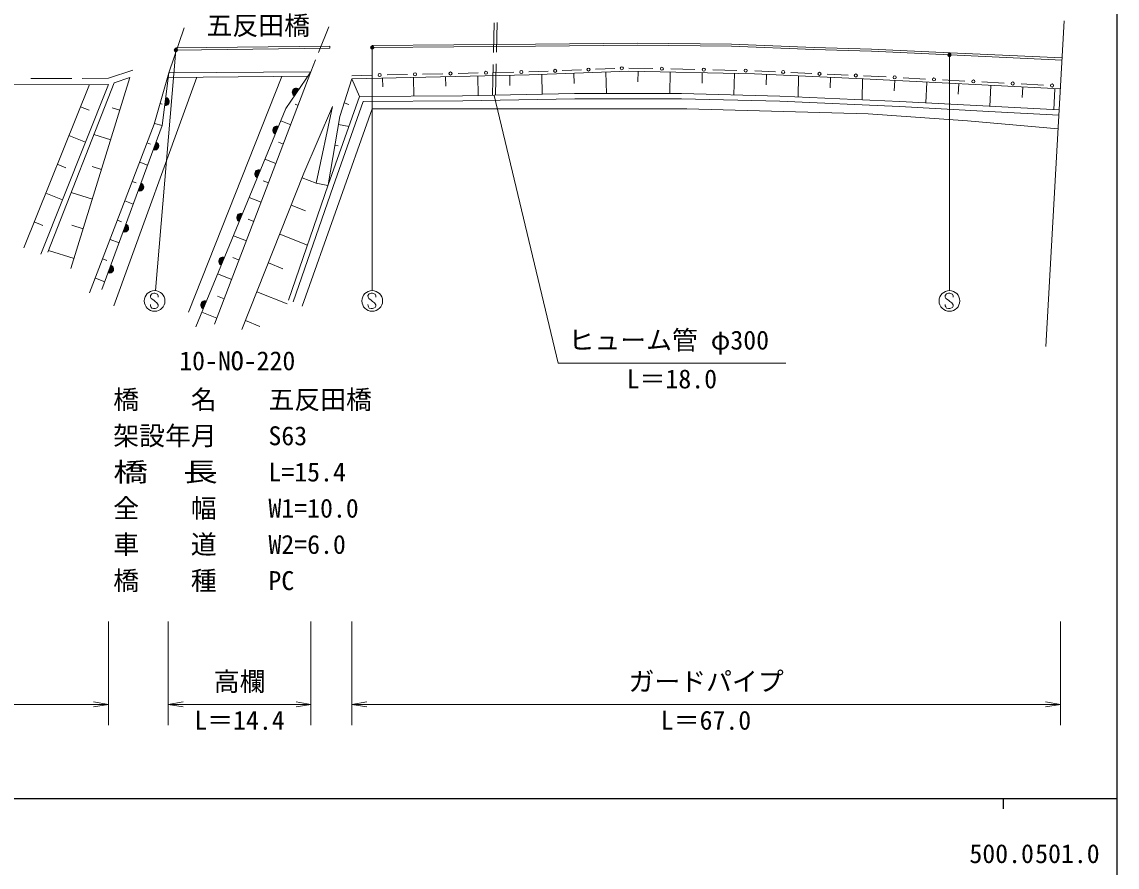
# Model space of a CAD drawing. Units: millimetres, scale not verified. Extents: x 40000 to 680000, y 20000 to 380000.
# Drawn here: x 473151 to 579000, y 198357 to 280063 of the extents above; entities that cross this region are included whole.
import ezdxf
from ezdxf.enums import TextEntityAlignment as Align

# ---------------------------------------------------------------- set-up
doc = ezdxf.new("R2010")
doc.units = ezdxf.units.MM
doc.header["$LTSCALE"] = 1000
for name, color, linetype, lineweight in [('M-BGD', 7, 'Continuous', 13), ('M-BMK-SRVR', 3, 'Continuous', 13), ('M-STR-STR3', 7, 'Continuous', 13), ('M-STR-STRC', 7, 'Continuous', 13), ('M-TTL-BAND', 7, 'Continuous', 25)]:
    doc.layers.add(name, color=color, linetype=linetype, lineweight=lineweight)
doc.layers.add('M-STR-STR1', color=1, linetype='Continuous')
doc.styles.add('ＭＳ ゴシック', font='')
doc.styles.get('ＭＳ ゴシック').set_extended_font_data('MS Gothic')

# ---------------------------------------------------------------- blocks, each defined once
blk = doc.blocks.new('filled_dot')
at = {"color": 0, "linetype": 'Continuous', "lineweight": -2, "const_width": 1.25}
blk.add_lwpolyline([(-0.625, 0, 1), (0.625, 0, 1)], format="xyb", close=True, dxfattribs=at)
blk = doc.blocks.new('open_arrow')
at = {"color": 0, "linetype": 'Continuous', "lineweight": -2}
blk.add_lwpolyline([(7.5, 1.25), (0, 0), (7.5, -1.25)], dxfattribs=at)

msp = doc.modelspace()

# ---------------------------------------------------------------- linework, layer by layer
at = {"layer": 'M-BGD'}
for p, q in [((488849, 279480), (487349, 275143)), ((502803, 279583), (501830, 277110)), ((518796, 279981), (518723, 277096)), ((519097, 280006), (519024, 277129)), ((488028, 277543), (502896, 277725)), ((488030, 277343), (488028, 277543)), ((502899, 277525), (488030, 277343)), ((502896, 277725), (502899, 277525)), ((507006, 277786), (522783, 277917)), ((507006, 277786), (507008, 277586)), ((507008, 277586), (522785, 277717)), ((522783, 277917), (532613, 278012)), ((522785, 277717), (532613, 277812)), ((532613, 278012), (541747, 277917)), ((532613, 277812), (541742, 277717)), ((541742, 277717), (549705, 277401)), ((541747, 277917), (549712, 277601)), ((549705, 277401), (555267, 277243)), ((549712, 277601), (555275, 277443)), ((555275, 277443), (562861, 277063)), ((501542, 276380), (501090, 275230)), ((555267, 277243), (562851, 276864)), ((562851, 276864), (573677, 276377)), ((562861, 277063), (573688, 276577)), ((481528, 274615), (483870, 275407)), ((487349, 275143), (501090, 275230)), ((491774, 250854), (501090, 275230)), ((498663, 271704), (501090, 275230)), ((518695, 275953), (518620, 272983)), ((518996, 276008), (518920, 272989)), ((522159, 275235), (524000, 275305)), ((531825, 275304), (522168, 274935)), ((525380, 275358), (527221, 275428)), ((528601, 275481), (530442, 275552)), ((529596, 275219), (529641, 273138)), ((531823, 275604), (534137, 275554)), ((543962, 275040), (531825, 275304)), ((532713, 275285), (532691, 274285)), ((535767, 273138), (535812, 275218)), ((535873, 275516), (538187, 275466)), ((539922, 275428), (542237, 275378)), ((543972, 275340), (545978, 275247)), ((474001, 274581), (477986, 274599)), ((482058, 274161), (475656, 257795)), ((483580, 274676), (477895, 256216)), ((478975, 274603), (481528, 274615)), ((482041, 252628), (490061, 274711)), ((482058, 274161), (483580, 274676)), ((485945, 270180), (487349, 275143)), ((486705, 270044), (487349, 275143)), ((487291, 274684), (500805, 274816)), ((489255, 251996), (498261, 274791)), ((505034, 274564), (503881, 270934)), ((505027, 274864), (506985, 274906)), ((522168, 274935), (505034, 274564)), ((505034, 274564), (505787, 272851)), ((508003, 274628), (508021, 273794)), ((508454, 274938), (510412, 274980)), ((511042, 272891), (511003, 274693)), ((511880, 275012), (513838, 275054)), ((514102, 274760), (514122, 273855)), ((515306, 275086), (517264, 275129)), ((517201, 274827), (517242, 272956)), ((518733, 275161), (520691, 275203)), ((520300, 274894), (520322, 273917)), ((523399, 274982), (523441, 273077)), ((526497, 275101), (526519, 274101)), ((538911, 275150), (538890, 274150)), ((542011, 275083), (541966, 273010)), ((554490, 274549), (543962, 275040)), ((545109, 274987), (545088, 273987)), ((547483, 275176), (549489, 275083)), ((548207, 274842), (548163, 272819)), ((550994, 275012), (553000, 274919)), ((551305, 274697), (551283, 273697)), ((554402, 274553), (554358, 272545)), ((573518, 273578), (554490, 274549)), ((554504, 274848), (556679, 274737)), ((557507, 274395), (557456, 273396)), ((558310, 274654), (560485, 274543)), ((560501, 272244), (560603, 274237)), ((562116, 274460), (564290, 274349)), ((565921, 274266), (568096, 274155)), ((457883, 273908), (481518, 274015)), ((479675, 274007), (473331, 258226)), ((481518, 274015), (474967, 257623)), ((515749, 272927), (526573, 273138)), ((526573, 273138), (536914, 273138)), ((536914, 273138), (546411, 272897)), ((563699, 274079), (563648, 273080)), ((566795, 273921), (566691, 271899)), ((569727, 274071), (571902, 273961)), ((569891, 273763), (569840, 272764)), ((572987, 273605), (572883, 271575)), ((486510, 272177), (486712, 272120)), ((499803, 272007), (499549, 272104)), ((502753, 264312), (505787, 272851)), ((503225, 264147), (506141, 272353)), ((504756, 272091), (504295, 272238)), ((505787, 272851), (515749, 272927)), ((506141, 272353), (515756, 272427)), ((515756, 272427), (526578, 272638)), ((526578, 272638), (536908, 272638)), ((536908, 272638), (546394, 272397)), ((546394, 272397), (557964, 271885)), ((546411, 272897), (557989, 272384)), ((557989, 272384), (566642, 271902)), ((478813, 271861), (479648, 271526)), ((482615, 271542), (481889, 271765)), ((489961, 250583), (498663, 271704)), ((500235, 252569), (506990, 271665)), ((500405, 265424), (503182, 271875)), ((503182, 271875), (501601, 264484)), ((506990, 271665), (537426, 271665)), ((537426, 271665), (554951, 271160)), ((554951, 271160), (564543, 270503)), ((557964, 271885), (566615, 271402)), ((566615, 271402), (573374, 271048)), ((566642, 271902), (573402, 271547)), ((479698, 253856), (485945, 270180)), ((480888, 254190), (486705, 270044)), ((486705, 270044), (485966, 270253)), ((498164, 270493), (499137, 270121)), ((503881, 270934), (502753, 264312)), ((504778, 269964), (503746, 270140)), ((564543, 270503), (573298, 269712)), ((479289, 268437), (477694, 269078)), ((480107, 269175), (481732, 268675)), ((485251, 268366), (485580, 268240)), ((498423, 268252), (497951, 268433)), ((503722, 268068), (503402, 268122)), ((497709, 266384), (496639, 266793)), ((476575, 266294), (477410, 265959)), ((480849, 265808), (479939, 266088)), ((485297, 266207), (484537, 266498)), ((483822, 264630), (484182, 264493)), ((494423, 250341), (500405, 265424)), ((496995, 264516), (496479, 264713)), ((500235, 264994), (501601, 264484)), ((479966, 262941), (477916, 263572)), ((498910, 253175), (502753, 264312)), ((499382, 253012), (503225, 264147)), ((501601, 264484), (502725, 264232)), ((475456, 263511), (477062, 262865)), ((483107, 262762), (483919, 262452)), ((496281, 262648), (495115, 263093)), ((499181, 262338), (500575, 261785)), ((474337, 260728), (475172, 260392)), ((479083, 260073), (477989, 260410)), ((482392, 260895), (482774, 260748)), ((495567, 260779), (495007, 260993)), ((494853, 258911), (493591, 259394)), ((500744, 258491), (498075, 259549)), ((481677, 259027), (482541, 258696)), ((478200, 257206), (475724, 257969)), ((494139, 257043), (493535, 257274)), ((480962, 257159), (481363, 257005)), ((496969, 256760), (498363, 256207)), ((480248, 255291), (481163, 254940)), ((493425, 255175), (492067, 255694)), ((492711, 253307), (492063, 253554)), ((495863, 253972), (498785, 252813)), ((491997, 251438), (490543, 251994)), ((494757, 251183), (496151, 250630))]:
    msp.add_line(p, q, dxfattribs=at)
for centre in [(514572, 275070), (517999, 275145), (521425, 275219), (524690, 275332), (527911, 275455), (531132, 275578), (535005, 275535), (539055, 275447), (543105, 275359), (546731, 275211), (507719, 274922), (511146, 274996), (550241, 275047), (553752, 274883), (557495, 274696), (561300, 274501), (565106, 274307), (568912, 274113), (572717, 273919)]:
    msp.add_circle(centre, 150, dxfattribs=at)
for centre, radius, start, end in [((499683, 273260), 400, 56.73857, 236.73857), ((499683, 273260), 400, 56.73857, 236.73857), ((499683, 273260), 350, 56.73857, 236.73857), ((499683, 273260), 300, 56.73857, 236.73857), ((499683, 273260), 250, 56.73857, 236.73857), ((499683, 273260), 200, 56.73857, 236.73857), ((499683, 273260), 150, 56.73857, 236.73857), ((499683, 273260), 100, 56.73857, 236.73857), ((499683, 273260), 50, 56.73857, 236.73857), ((486998, 272364), 400, 262.79845, 82.79845), ((486998, 272364), 400, 262.79845, 82.79845), ((486998, 272364), 350, 262.79845, 82.79845), ((486998, 272364), 300, 262.79845, 82.79845), ((486998, 272364), 250, 262.79845, 82.79845), ((486998, 272364), 200, 262.79845, 82.79845), ((486998, 272364), 150, 262.79845, 82.79845), ((486998, 272364), 100, 262.79845, 82.79845), ((486998, 272364), 50, 262.79845, 82.79845), ((497793, 269592), 400, 67.60972, 247.60972), ((497793, 269592), 400, 67.60972, 247.60972), ((497793, 269592), 350, 67.60972, 247.60972), ((497793, 269592), 300, 67.60972, 247.60972), ((497793, 269592), 250, 67.60972, 247.60972), ((497793, 269592), 200, 67.60972, 247.60972), ((497793, 269592), 150, 67.60972, 247.60972), ((497793, 269592), 100, 67.60972, 247.60972), ((497793, 269592), 50, 67.60972, 247.60972), ((485978, 268062), 400, 249.8524, 69.8524), ((485978, 268062), 400, 249.8524, 69.8524), ((485978, 268062), 350, 249.8524, 69.8524), ((485978, 268062), 300, 249.8524, 69.8524), ((485978, 268062), 250, 249.8524, 69.8524), ((485978, 268062), 200, 249.8524, 69.8524), ((485978, 268062), 150, 249.8524, 69.8524), ((485978, 268062), 100, 249.8524, 69.8524), ((485978, 268062), 50, 249.8524, 69.8524), ((496052, 265368), 400, 67.60972, 247.60972), ((496052, 265368), 400, 67.60972, 247.60972), ((496052, 265368), 350, 67.60972, 247.60972), ((496052, 265368), 300, 67.60972, 247.60972), ((496052, 265368), 250, 67.60972, 247.60972), ((496052, 265368), 200, 67.60972, 247.60972), ((496052, 265368), 150, 67.60972, 247.60972), ((496052, 265368), 100, 67.60972, 247.60972), ((496052, 265368), 50, 67.60972, 247.60972), ((484524, 264099), 400, 249.8524, 69.8524), ((484524, 264099), 400, 249.8524, 69.8524), ((484524, 264099), 350, 249.8524, 69.8524), ((484524, 264099), 300, 249.8524, 69.8524), ((484524, 264099), 250, 249.8524, 69.8524), ((484524, 264099), 200, 249.8524, 69.8524), ((484524, 264099), 150, 249.8524, 69.8524), ((484524, 264099), 100, 249.8524, 69.8524), ((484524, 264099), 50, 249.8524, 69.8524), ((494312, 261144), 400, 67.60972, 247.60972), ((494312, 261144), 400, 67.60972, 247.60972), ((494312, 261144), 350, 67.60972, 247.60972), ((483069, 260135), 400, 249.8524, 69.8524), ((483069, 260135), 400, 249.8524, 69.8524), ((483069, 260135), 350, 249.8524, 69.8524), ((483069, 260135), 300, 249.8524, 69.8524), ((494312, 261144), 300, 67.60972, 247.60972), ((494312, 261144), 250, 67.60972, 247.60972), ((494312, 261144), 200, 67.60972, 247.60972), ((494312, 261144), 150, 67.60972, 247.60972), ((494312, 261144), 100, 67.60972, 247.60972), ((494312, 261144), 50, 67.60972, 247.60972), ((483069, 260135), 250, 249.8524, 69.8524), ((483069, 260135), 200, 249.8524, 69.8524), ((483069, 260135), 150, 249.8524, 69.8524), ((483069, 260135), 100, 249.8524, 69.8524), ((483069, 260135), 50, 249.8524, 69.8524), ((492572, 256920), 400, 67.60972, 247.60972), ((492572, 256920), 400, 67.60972, 247.60972), ((492572, 256920), 350, 67.60972, 247.60972), ((492572, 256920), 300, 67.60972, 247.60972), ((481615, 256172), 400, 249.8524, 69.8524), ((481615, 256172), 400, 249.8524, 69.8524), ((481615, 256172), 350, 249.8524, 69.8524), ((481615, 256172), 300, 249.8524, 69.8524), ((481615, 256172), 250, 249.8524, 69.8524), ((481615, 256172), 200, 249.8524, 69.8524), ((481615, 256172), 150, 249.8524, 69.8524), ((481615, 256172), 100, 249.8524, 69.8524), ((481615, 256172), 50, 249.8524, 69.8524), ((492572, 256920), 250, 67.60972, 247.60972), ((492572, 256920), 200, 67.60972, 247.60972), ((492572, 256920), 150, 67.60972, 247.60972), ((492572, 256920), 100, 67.60972, 247.60972), ((492572, 256920), 50, 67.60972, 247.60972), ((490832, 252695), 400, 67.60972, 247.60972), ((490832, 252695), 400, 67.60972, 247.60972), ((490832, 252695), 350, 67.60972, 247.60972), ((490832, 252695), 300, 67.60972, 247.60972), ((490832, 252695), 250, 67.60972, 247.60972), ((490832, 252695), 200, 67.60972, 247.60972), ((490832, 252695), 150, 67.60972, 247.60972), ((490832, 252695), 100, 67.60972, 247.60972), ((490832, 252695), 50, 67.60972, 247.60972)]:
    msp.add_arc(centre, radius, start, end, dxfattribs=at)
at = {"layer": 'M-BMK-SRVR'}
msp.add_line((573893, 280181), (572102, 248689), dxfattribs=at)
at = {"layer": 'M-STR-STR3'}
for p, q in [((518786, 272959), (524978, 247086)), ((524978, 247086), (546978, 247086)), ((481528, 222086), (481528, 212086)), ((487291, 222086), (487291, 212086)), ((501090, 222086), (501090, 212086)), ((505034, 222086), (505034, 212086)), ((573518, 222086), (573518, 212086)), ((413949, 214086), (481528, 214086)), ((487291, 214086), (501090, 214086)), ((505034, 214086), (573518, 214086))]:
    msp.add_line(p, q, dxfattribs=at)
at = {"layer": 'M-STR-STRC'}
for p, q in [((488030, 277343), (486062, 254082)), ((507008, 277586), (507008, 254086)), ((562798, 276866), (562798, 254086)), ((485695, 253783), (485571, 253598)), ((485571, 253598), (485574, 253467)), ((485574, 253467), (485637, 253338)), ((485637, 253338), (485892, 253156)), ((485887, 253849), (485695, 253783)), ((486008, 253846), (485887, 253849)), ((485892, 253156), (486021, 253024)), ((486258, 253727), (486008, 253846)), ((486021, 253024), (486200, 252908)), ((486321, 253596), (486258, 253727)), ((486321, 253467), (486321, 253596)), ((506724, 253783), (506600, 253598)), ((506600, 253598), (506603, 253467)), ((506603, 253467), (506666, 253338)), ((506666, 253338), (506922, 253156)), ((506916, 253849), (506724, 253783)), ((507038, 253846), (506916, 253849)), ((506922, 253156), (507051, 253024)), ((507288, 253727), (507038, 253846)), ((507051, 253024), (507230, 252908)), ((507351, 253596), (507288, 253727)), ((507351, 253467), (507351, 253596)), ((562515, 253783), (562391, 253598)), ((562391, 253598), (562393, 253467)), ((562393, 253467), (562457, 253338)), ((562457, 253338), (562712, 253156)), ((562707, 253849), (562515, 253783)), ((562828, 253846), (562707, 253849)), ((562712, 253156), (562841, 253024)), ((563078, 253727), (562828, 253846)), ((562841, 253024), (563020, 252908)), ((563141, 253596), (563078, 253727)), ((563141, 253467), (563141, 253596)), ((485574, 252619), (485571, 252740)), ((485613, 252516), (485574, 252619)), ((485697, 252405), (485613, 252516)), ((485884, 252345), (485697, 252405)), ((486019, 252345), (485884, 252345)), ((486119, 252374), (486019, 252345)), ((486261, 252466), (486119, 252374)), ((486200, 252908), (486327, 252708)), ((486321, 252598), (486261, 252466)), ((486327, 252708), (486321, 252598)), ((506603, 252619), (506600, 252740)), ((506643, 252516), (506603, 252619)), ((506727, 252405), (506643, 252516)), ((506914, 252345), (506727, 252405)), ((507048, 252345), (506914, 252345)), ((507148, 252374), (507048, 252345)), ((507290, 252466), (507148, 252374)), ((507230, 252908), (507356, 252708)), ((507351, 252598), (507290, 252466)), ((507356, 252708), (507351, 252598)), ((562393, 252619), (562391, 252740)), ((562433, 252516), (562393, 252619)), ((562517, 252405), (562433, 252516)), ((562704, 252345), (562517, 252405)), ((562839, 252345), (562704, 252345)), ((562939, 252374), (562839, 252345)), ((563081, 252466), (562939, 252374)), ((563020, 252908), (563147, 252708)), ((563141, 252598), (563081, 252466)), ((563147, 252708), (563141, 252598))]:
    msp.add_line(p, q, dxfattribs=at)
for centre in [(485978, 253086), (507008, 253086), (562798, 253086)]:
    msp.add_circle(centre, 1000, dxfattribs=at)
at = {"layer": 'M-TTL-BAND'}
for p, q in [((579000, 20000), (579000, 370000)), ((40000, 205000), (579000, 205000)), ((568000, 205000), (568000, 204000))]:
    msp.add_line(p, q, dxfattribs=at)

# ---------------------------------------------------------------- block references
at = {"layer": 'M-STR-STR3', "xscale": 193, "yscale": 193, "rotation": 180}
for p in [(481528, 214086), (501090, 214086), (573518, 214086)]:
    msp.add_blockref('open_arrow', p, dxfattribs=at)
at = {"layer": 'M-STR-STR3', "xscale": 193, "yscale": 193}
for p in [(487291, 214086), (505034, 214086)]:
    msp.add_blockref('open_arrow', p, dxfattribs=at)
at = {"layer": 'M-STR-STRC', "xscale": 160, "yscale": 160}
for p, rotation in [((488030, 277343), 265.2), ((507008, 277586), 270), ((562798, 276866), 270)]:
    msp.add_blockref('filled_dot', p, dxfattribs=dict(at, rotation=rotation))

# ---------------------------------------------------------------- texts
at = {"layer": 'M-STR-STR1', "style": 'ＭＳ ゴシック'}
for s, p in [('五反田橋', (490997, 278252)), ('10-NO-220', (488353, 245836)), ('橋\u3000\u3000名', (481978, 242086)), ('五反田橋', (496978, 242086)), ('架設年月', (481978, 238586)), ('S63', (496978, 238586)), ('L=15.4', (496978, 235086)), ('全\u3000\u3000幅', (481978, 231586)), ('W1=10.0', (496978, 231586)), ('車\u3000\u3000道', (481978, 228086)), ('W2=6.0', (496978, 228086)), ('橋\u3000\u3000種', (481978, 224586)), ('PC', (496978, 224586))]:
    msp.add_text(s, height=1833, dxfattribs=at).set_placement(p, align=Align.BOTTOM_LEFT)
at = {"layer": 'M-STR-STR1', "style": 'ＭＳ ゴシック', "width": 1.35}
msp.add_text('橋  長', height=1833, dxfattribs=at).set_placement((481978, 235086), align=Align.BOTTOM_LEFT)
at = {"layer": 'M-STR-STR3', "style": 'ＭＳ ゴシック'}
for s, p in [('ヒューム管 φ300', (525978, 247836)), ('L＝18.0', (531603, 244086)), ('高欄', (491690, 214836)), ('ガードパイプ', (531776, 214836)), ('L＝14.4', (489815, 211086)), ('L＝67.0', (534901, 211086))]:
    msp.add_text(s, height=1833, dxfattribs=at).set_placement(p, align=Align.BOTTOM_LEFT)
at = {"layer": 'M-TTL-BAND', "style": 'ＭＳ ゴシック'}
for s, p in [('500.0', (567844, 198195)), ('501.0', (574198, 198195))]:
    msp.add_text(s, height=1833, dxfattribs=at).set_placement(p, align=Align.BOTTOM_CENTER)

doc.saveas('drawing.dxf')
